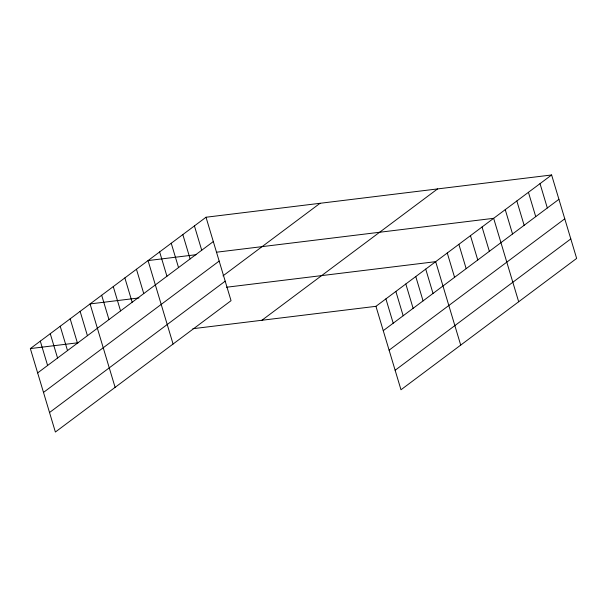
<?xml version="1.0" encoding="UTF-8"?>
<svg xmlns="http://www.w3.org/2000/svg" width="607" height="607" viewBox="0 0 607 607"><rect width="100%" height="100%" fill="white"/><g stroke="black" fill="none" stroke-linecap="round" stroke-linejoin="round"><path stroke-width="0.91" d="M206.016 217.238L231.047 300.677L55.381 432.025L30.35 348.585L206.016 217.238L551.619 174.975L576.65 258.415L400.984 389.762L375.953 306.323L551.619 174.975M37.649 372.918L213.315 241.571M43.499 392.418L219.165 261.078M222.966 275.889L320.064 203.292M49.531 412.517L225.197 281.17M261.905 320.268L437.571 188.921M383.252 330.656L558.918 199.308M389.102 350.163L564.768 218.816M395.134 370.255L570.8 238.908M196.015 254.712L148.047 260.578L173.078 344.025M216.836 252.171L493.65 218.315L518.682 301.762M138.957 297.946L90.079 303.925L115.11 387.365M226.51 287.24L435.674 261.663L460.713 345.102M30.35 348.585L78.326 342.72M192.889 328.706L375.953 306.323M540.025 183.64L547.324 207.973M528.431 192.313L535.731 216.646M516.838 200.978L524.137 225.311M505.244 209.65L512.543 233.983M482.049 226.988L489.356 251.321M470.455 235.66L477.762 259.986M458.862 244.325L466.168 268.658M447.268 252.998L454.575 277.323M425.719 269.106L433.026 293.439M415.772 276.549L423.071 300.882M405.817 283.993L413.117 308.326M395.863 291.436L403.162 315.769M385.908 298.879L393.207 323.212M194.422 225.903L201.721 250.236M182.828 234.575L190.128 258.908M171.235 243.24L178.534 267.573M159.641 251.913L166.94 276.246M136.454 269.25L143.753 293.583M124.86 277.915L132.159 302.248M113.266 286.587L120.565 310.921M101.672 295.26L108.972 319.586M80.124 311.368L87.423 335.701M70.169 318.812L77.468 343.145M60.214 326.255L67.514 350.588M50.26 333.698L57.559 358.031M40.305 341.142L47.604 365.475"/></g></svg>
